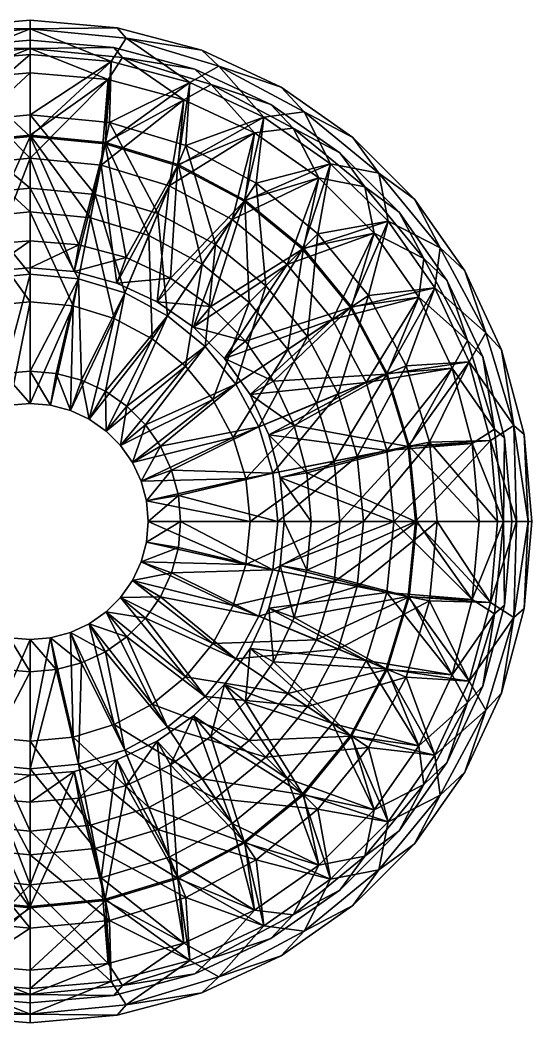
# Model space of a CAD drawing. Extents: x -6.3 to 6.3, y -6.3 to 6.3.
# Drawn here: x -0.13 to 6.35, y -6.35 to 6.35 of the extents above; entities that cross this region are included whole.
import ezdxf

# ---------------------------------------------------------------- set-up
doc = ezdxf.new("R2010")
doc.units = 0
doc.layers.add('Bag', color=131, linetype='CONTINUOUS')

msp = doc.modelspace()

# ---------------------------------------------------------------- meshes
at = {"layer": 'Bag', "color": 131}
mesh = msp.add_polyface(dxfattribs=at)
corners = [(-2.022733, 5.557414, 15.083843), (-1.026969, 5.824229, 15.083843), (-1.005006, 5.052508, 16.561838), (0, 5.914077, 15.083843), (0, 5.151492, 16.561838), (-0.823303, 4.139022, 17.939711), (-1.971391, 4.759358, 16.561838), (0, 4.22011, 17.939711), (-0.951496, 4.783496, 1.738292), (-0.617493, 3.501976), (0, 4.87721, 1.738292), (0, 3.556), (-1.216224, 3.341547), (-1.026969, 5.824229, 3.659793), (-1.866427, 4.505955, 1.738292), (-2.022733, 5.557414, 3.659793), (0, 5.914077, 3.659793), (0, 6.35, 5.718664), (-1.102666, 6.253529, 13.024971), (-1.102666, 6.253529, 5.718664), (0, 6.35, 13.024971), (-1.217329, 6.119928, 4.666407), (0, 6.239824, 4.666407), (-1.217329, 6.119928, 14.077228), (0, 6.239824, 14.077228), (0, 5.681873, 14.980899), (-0.986647, 5.595553, 14.980899), (-0.95444, 4.798293, 16.500487), (-1.943315, 5.339214, 14.980899), (0, 4.892297, 16.500487), (-0.764968, 3.845754, 17.910929), (-1.872201, 4.519893, 16.500487), (-1.500539, 3.622621, 17.910929), (0, 3.921096, 17.910929), (-0.986647, 5.595553, 3.762736), (0, 4.601602, 1.780364), (-0.897728, 4.513183, 1.780364), (-0.558002, 3.164586), (-1.943315, 5.339214, 3.762736), (-1.099049, 3.019613), (-1.760957, 4.251326, 1.780364), (0, 5.681873, 3.762736), (-1.058559, 6.003388, 13.024971), (0, 6.096, 5.718664), (-1.058559, 6.003388, 5.718664), (-2.084955, 5.728366, 13.024971), (0, 6.096, 13.024971), (0, 5.991333, 4.71902), (-1.168851, 5.876211, 4.71902), (-2.084955, 5.728366, 5.718664), (0, 5.991333, 14.024615), (-1.168851, 5.876211, 14.024615)]
mesh.append_faces([[corners[k] for k in face] for face in [(0, 1, 2), (1, 3, 2), (2, 3, 4), (5, 6, 2), (2, 7, 5), (7, 2, 4), (8, 9, 10), (9, 11, 10), (12, 9, 8), (13, 8, 10), (14, 12, 8), (13, 15, 8), (16, 13, 10), (17, 18, 19), (18, 17, 20), (19, 21, 22), (16, 22, 13), (13, 21, 15), (17, 19, 22), (13, 22, 21), (1, 23, 24), (20, 24, 18), (3, 1, 24), (1, 0, 23), (18, 24, 23), (25, 26, 27), (26, 28, 27), (25, 27, 29), (30, 31, 32), (31, 30, 27), (33, 27, 30), (27, 33, 29), (34, 35, 36), (37, 36, 35), (38, 34, 36), (39, 40, 36), (34, 41, 35), (42, 43, 44), (44, 45, 42), (43, 42, 46), (44, 43, 47), (47, 41, 34), (48, 34, 38), (48, 44, 47), (49, 44, 48), (47, 34, 48), (26, 25, 50), (50, 46, 42), (51, 42, 45), (51, 26, 50), (28, 26, 51), (50, 42, 51)]], dxfattribs={"color": 131})
mesh = msp.add_polyface(dxfattribs=at)
corners = [(1.026969, 5.824229, 15.083843), (1.005006, 5.052508, 16.561838), (0, 5.151492, 16.561838), (0, 5.914077, 15.083843), (2.022733, 5.557414, 15.083843), (0.823303, 4.139022, 17.939711), (0, 4.22011, 17.939711), (1.614966, 3.898873, 17.939711), (1.216224, 3.341547), (1.866427, 4.505955, 1.738292), (0.951496, 4.783496, 1.738292), (0, 3.556), (0.617493, 3.501976), (0, 4.87721, 1.738292), (0, 5.914077, 3.659793), (1.026969, 5.824229, 3.659793), (2.022733, 5.557414, 3.659793), (1.102666, 6.253529, 5.718664), (0, 6.35, 13.024971), (0, 6.35, 5.718664), (1.102666, 6.253529, 13.024971), (0, 6.239824, 4.666407), (1.217329, 6.119928, 4.666407), (0, 6.239824, 14.077228), (1.217329, 6.119928, 14.077228), (0.95444, 4.798293, 16.500487), (0.986647, 5.595553, 14.980899), (0, 4.892297, 16.500487), (0, 5.681873, 14.980899), (1.943315, 5.339214, 14.980899), (0.764968, 3.845754, 17.910929), (0, 3.921096, 17.910929), (1.500539, 3.622621, 17.910929), (0.986647, 5.595553, 3.762736), (1.943315, 5.339214, 3.762736), (0.897728, 4.513183, 1.780364), (0, 5.681873, 3.762736), (0, 4.601602, 1.780364), (0.558002, 3.164586), (1.760957, 4.251326, 1.780364), (1.099049, 3.019613), (1.058559, 6.003388, 13.024971), (2.084955, 5.728366, 5.718664), (1.058559, 6.003388, 5.718664), (0, 6.096, 13.024971), (0, 6.096, 5.718664), (1.168851, 5.876211, 4.71902), (0, 5.991333, 4.71902), (1.168851, 5.876211, 14.024615), (0, 5.991333, 14.024615), (2.084955, 5.728366, 13.024971)]
mesh.append_faces([[corners[k] for k in face] for face in [(0, 1, 2), (3, 0, 2), (0, 4, 1), (2, 5, 6), (5, 2, 1), (1, 7, 5), (8, 9, 10), (11, 12, 13), (14, 13, 15), (15, 10, 16), (12, 10, 13), (12, 8, 10), (15, 13, 10), (17, 18, 19), (18, 17, 20), (14, 15, 21), (17, 19, 21), (15, 22, 21), (15, 16, 22), (22, 17, 21), (18, 20, 23), (4, 0, 24), (0, 3, 23), (20, 24, 23), (24, 0, 23), (25, 26, 27), (26, 28, 27), (29, 26, 25), (30, 27, 31), (27, 30, 25), (32, 25, 30), (33, 34, 35), (36, 33, 37), (37, 33, 35), (35, 38, 37), (39, 40, 35), (41, 42, 43), (44, 43, 45), (43, 44, 41), (43, 42, 46), (45, 43, 47), (43, 46, 47), (46, 33, 47), (34, 33, 46), (33, 36, 47), (26, 29, 48), (28, 26, 49), (26, 48, 49), (48, 41, 49), (50, 41, 48), (41, 44, 49)]], dxfattribs={"color": 131})
mesh = msp.add_polyface(dxfattribs=at)
corners = [(2.022733, 5.557414, 15.083843), (1.971391, 4.759358, 16.561838), (1.005006, 5.052508, 16.561838), (2.957038, 5.121741, 15.083843), (2.862016, 4.283309, 16.561838), (1.614966, 3.898873, 17.939711), (2.344568, 3.508893, 17.939711), (1.778, 3.079586), (2.709633, 4.055252, 1.738292), (1.866427, 4.505955, 1.738292), (2.022733, 5.557414, 3.659793), (2.957038, 5.121741, 3.659793), (0.951496, 4.783496, 1.738292), (3.175, 5.499261, 5.718664), (2.171828, 5.967048, 13.024971), (2.171828, 5.967048, 5.718664), (1.102666, 6.253529, 13.024971), (1.102666, 6.253529, 5.718664), (3.175, 5.499261, 13.024971), (1.217329, 6.119928, 4.666407), (2.387877, 5.764846, 4.666407), (3.466661, 5.188224, 4.666407), (2.387877, 5.764846, 14.077228), (3.466661, 5.188224, 14.077228), (1.217329, 6.119928, 14.077228), (1.872201, 4.519893, 16.500487), (1.943315, 5.339214, 14.980899), (0.95444, 4.798293, 16.500487), (2.718014, 4.067796, 16.500487), (2.840936, 4.920646, 14.980899), (1.500539, 3.622621, 17.910929), (2.178444, 3.260273, 17.910929), (2.840936, 4.920646, 3.762736), (3.652238, 4.352567, 3.762736), (2.556513, 3.826092, 1.780364), (1.943315, 5.339214, 3.762736), (1.760957, 4.251326, 1.780364), (0.897728, 4.513183, 1.780364), (2.084955, 5.728366, 13.024971), (3.048, 5.279291, 5.718664), (2.084955, 5.728366, 5.718664), (1.058559, 6.003388, 13.024971), (3.048, 5.279291, 13.024971), (2.292784, 5.53527, 4.71902), (3.328606, 4.981612, 4.71902), (1.168851, 5.876211, 4.71902), (2.292784, 5.53527, 14.024615), (3.328606, 4.981612, 14.024615), (1.168851, 5.876211, 14.024615)]
mesh.append_faces([[corners[k] for k in face] for face in [(0, 1, 2), (3, 4, 1), (0, 3, 1), (5, 2, 1), (1, 6, 5), (6, 1, 4), (7, 8, 9), (10, 9, 11), (10, 12, 9), (11, 9, 8), (13, 14, 15), (15, 16, 17), (16, 15, 14), (14, 13, 18), (15, 17, 19), (13, 15, 20), (11, 21, 20), (10, 20, 19), (21, 13, 20), (10, 11, 20), (20, 15, 19), (3, 0, 22), (18, 23, 22), (14, 22, 24), (23, 3, 22), (14, 18, 22), (22, 0, 24), (16, 14, 24), (25, 26, 27), (28, 29, 25), (29, 26, 25), (27, 30, 25), (25, 31, 28), (32, 33, 34), (35, 32, 36), (36, 32, 34), (37, 35, 36), (38, 39, 40), (40, 41, 38), (39, 38, 42), (40, 39, 43), (44, 32, 43), (43, 35, 45), (39, 44, 43), (32, 35, 43), (40, 43, 45), (26, 29, 46), (47, 42, 46), (46, 38, 48), (29, 47, 46), (42, 38, 46), (26, 46, 48)]], dxfattribs={"color": 131})
mesh = msp.add_polyface(dxfattribs=at)
corners = [(3.801495, 4.530446, 15.083843), (3.642655, 3.642655, 16.561838), (2.862016, 4.283309, 16.561838), (2.957038, 5.121741, 15.083843), (4.530446, 3.801495, 15.083843), (2.957038, 5.121741, 3.659793), (2.709633, 4.055252, 1.738292), (3.801495, 4.530446, 3.659793), (3.448708, 3.448708, 1.738292), (4.530446, 3.801495, 3.659793), (5.499261, 3.175, 5.718664), (4.864382, 4.081701, 13.024971), (4.864382, 4.081701, 5.718664), (4.081701, 4.864382, 5.718664), (3.175, 5.499261, 13.024971), (3.175, 5.499261, 5.718664), (4.081701, 4.864382, 13.024971), (3.466661, 5.188224, 4.666407), (4.412222, 4.412222, 4.666407), (5.188224, 3.466661, 4.666407), (3.466661, 5.188224, 14.077228), (4.412222, 4.412222, 14.077228), (5.188224, 3.466661, 14.077228), (3.459376, 3.459376, 16.500487), (3.652238, 4.352567, 14.980899), (2.718014, 4.067796, 16.500487), (2.840936, 4.920646, 14.980899), (4.352567, 3.652238, 14.980899), (2.556513, 3.826092, 1.780364), (3.652238, 4.352567, 3.762736), (3.253824, 3.253824, 1.780364), (4.352567, 3.652238, 3.762736), (3.048, 5.279291, 13.024971), (3.918433, 4.669807, 5.718664), (3.048, 5.279291, 5.718664), (3.918433, 4.669807, 13.024971), (4.669807, 3.918433, 13.024971), (4.669807, 3.918433, 5.718664), (3.328606, 4.981612, 4.71902), (4.236512, 4.236512, 4.71902), (4.981612, 3.328606, 4.71902), (2.840936, 4.920646, 3.762736), (4.236512, 4.236512, 14.024615), (3.328606, 4.981612, 14.024615), (4.981612, 3.328606, 14.024615)]
mesh.append_faces([[corners[k] for k in face] for face in [(0, 1, 2), (3, 0, 2), (0, 4, 1), (5, 6, 7), (7, 6, 8), (9, 7, 8), (10, 11, 12), (13, 14, 15), (14, 13, 16), (16, 13, 11), (12, 11, 13), (13, 15, 17), (12, 13, 18), (9, 19, 18), (7, 18, 17), (19, 12, 18), (7, 9, 18), (18, 13, 17), (5, 7, 17), (0, 3, 20), (4, 0, 21), (11, 22, 21), (16, 21, 20), (22, 4, 21), (16, 11, 21), (21, 0, 20), (14, 16, 20), (23, 24, 25), (24, 26, 25), (27, 24, 23), (28, 29, 30), (29, 31, 30), (32, 33, 34), (33, 32, 35), (33, 35, 36), (36, 37, 33), (34, 33, 38), (33, 37, 39), (40, 31, 39), (39, 29, 38), (37, 40, 39), (31, 29, 39), (33, 39, 38), (29, 41, 38), (24, 27, 42), (26, 24, 43), (44, 36, 42), (42, 35, 43), (27, 44, 42), (36, 35, 42), (24, 42, 43), (35, 32, 43)]], dxfattribs={"color": 131})
mesh = msp.add_polyface(dxfattribs=at)
corners = [(0, 1.905, 20.32), (-0.3308, 1.876059, 20.32), (0, 3.132899, 19.198274), (-0.611198, 3.072702, 19.198274), (-0.651548, 1.790114, 20.32), (-1.198909, 2.894422, 19.198274), (-0.9525, 1.649778, 20.32), (-1.740546, 2.604911, 19.198274), (-2.215294, 2.215294, 19.198274), (-3.508893, 2.344568, 17.939711), (-2.984068, 2.984068, 17.939711), (-2.344568, 3.508893, 17.939711), (-1.614966, 3.898873, 17.939711), (-0.823303, 4.139022, 17.939711), (0, 4.22011, 17.939711), (-3.642655, 3.642655, 16.561838), (-2.862016, 4.283309, 16.561838), (-0.558002, 3.164586), (0, 3.213405), (0, 3.556), (-1.099049, 3.019613), (-0.617493, 3.501976), (-1.606703, 2.782891), (-1.216224, 3.341547), (-2.065537, 2.461611), (-1.778, 3.079586), (-2.461611, 2.065537), (-2.285753, 2.724054), (-2.724054, 2.285753), (-2.709633, 4.055252, 1.738292), (-3.448708, 3.448708, 1.738292), (-1.866427, 4.505955, 1.738292), (-0.542964, 2.729665, 19.190632), (-0.259753, 1.473131, 20.32), (0, 2.783142, 19.190632), (-1.065062, 2.571288, 19.190632), (-0.511613, 1.405645, 20.32), (-3.260273, 2.178444, 17.910929), (-1.967978, 1.967978, 19.190632), (-2.772634, 2.772634, 17.910929), (-1.546231, 2.314098, 19.190632), (-2.178444, 3.260273, 17.910929), (-1.500539, 3.622621, 17.910929), (-0.764968, 3.845754, 17.910929), (0, 3.921096, 17.910929), (-3.459376, 3.459376, 16.500487), (-2.718014, 4.067796, 16.500487), (-2.556513, 3.826092, 1.780364), (-3.253824, 3.253824, 1.780364), (-1.760957, 4.251326, 1.780364), (-0.897728, 4.513183, 1.780364), (0, 4.601602, 1.780364)]
mesh.append_faces([[corners[k] for k in face] for face in [(0, 1, 2), (1, 3, 2), (4, 5, 3), (1, 4, 3), (5, 6, 7), (8, 9, 10), (10, 7, 8), (7, 10, 11), (11, 5, 7), (5, 11, 12), (12, 3, 5), (3, 12, 13), (13, 2, 3), (2, 13, 14), (15, 11, 10), (11, 15, 16), (17, 18, 19), (20, 17, 21), (22, 20, 23), (17, 19, 21), (24, 22, 25), (20, 21, 23), (26, 24, 27), (22, 23, 25), (24, 25, 27), (26, 27, 28), (27, 25, 29), (28, 27, 30), (27, 29, 30), (25, 23, 31), (32, 33, 34), (35, 36, 32), (37, 38, 39), (40, 39, 38), (39, 40, 41), (35, 41, 40), (41, 35, 42), (32, 42, 35), (42, 32, 43), (34, 43, 32), (43, 34, 44), (41, 45, 39), (45, 41, 46), (42, 46, 41), (22, 24, 47), (24, 26, 48), (20, 22, 49), (24, 48, 47), (17, 20, 50), (22, 47, 49), (18, 17, 51)]], dxfattribs={"color": 131})
mesh = msp.add_polyface(dxfattribs=at)
corners = [(0.611198, 3.072702, 19.198274), (0, 1.905, 20.32), (0, 3.132899, 19.198274), (0.9525, 1.649778, 20.32), (0.651548, 1.790114, 20.32), (1.198909, 2.894422, 19.198274), (0.3308, 1.876059, 20.32), (1.740546, 2.604911, 19.198274), (0, 4.22011, 17.939711), (0.823303, 4.139022, 17.939711), (1.614966, 3.898873, 17.939711), (2.344568, 3.508893, 17.939711), (2.215294, 2.215294, 19.198274), (2.984068, 2.984068, 17.939711), (2.604911, 1.740546, 19.198274), (2.862016, 4.283309, 16.561838), (1.099049, 3.019613), (1.606703, 2.782891), (1.778, 3.079586), (2.065537, 2.461611), (2.285753, 2.724054), (2.461611, 2.065537), (2.724054, 2.285753), (0.558002, 3.164586), (1.216224, 3.341547), (0, 3.213405), (0.617493, 3.501976), (0, 3.556), (3.448708, 3.448708, 1.738292), (2.709633, 4.055252, 1.738292), (1.866427, 4.505955, 1.738292), (0, 1.495856, 20.32), (0.542964, 2.729665, 19.190632), (0, 2.783142, 19.190632), (0.511613, 1.405645, 20.32), (1.065062, 2.571288, 19.190632), (0, 3.921096, 17.910929), (0.764968, 3.845754, 17.910929), (1.500539, 3.622621, 17.910929), (1.546231, 2.314098, 19.190632), (2.178444, 3.260273, 17.910929), (1.967978, 1.967978, 19.190632), (2.772634, 2.772634, 17.910929), (2.314098, 1.546231, 19.190632), (3.260273, 2.178444, 17.910929), (1.872201, 4.519893, 16.500487), (2.718014, 4.067796, 16.500487), (3.459376, 3.459376, 16.500487), (3.253824, 3.253824, 1.780364), (0, 4.601602, 1.780364), (0.897728, 4.513183, 1.780364), (2.556513, 3.826092, 1.780364), (1.760957, 4.251326, 1.780364)]
mesh.append_faces([[corners[k] for k in face] for face in [(0, 1, 2), (3, 4, 5), (4, 6, 0), (7, 3, 5), (6, 1, 0), (5, 4, 0), (8, 0, 2), (0, 8, 9), (9, 5, 0), (5, 9, 10), (10, 7, 5), (7, 10, 11), (11, 12, 7), (12, 11, 13), (13, 14, 12), (15, 13, 11), (16, 17, 18), (17, 19, 20), (19, 21, 22), (19, 22, 20), (23, 16, 24), (17, 20, 18), (25, 23, 26), (16, 18, 24), (23, 24, 26), (25, 26, 27), (20, 22, 28), (20, 28, 29), (24, 18, 30), (18, 20, 29), (31, 32, 33), (34, 35, 32), (32, 36, 33), (36, 32, 37), (35, 37, 32), (37, 35, 38), (39, 38, 35), (38, 39, 40), (41, 40, 39), (40, 41, 42), (42, 43, 44), (40, 45, 38), (42, 46, 40), (46, 42, 47), (21, 19, 48), (23, 25, 49), (16, 23, 50), (51, 17, 52), (17, 16, 52), (48, 19, 51), (19, 17, 51)]], dxfattribs={"color": 131})
mesh = msp.add_polyface(dxfattribs=at)
corners = [(4.530446, 3.801495, 15.083843), (5.121741, 2.957038, 15.083843), (4.283309, 2.862016, 16.561838), (3.642655, 3.642655, 16.561838), (4.759358, 1.971391, 16.561838), (2.604911, 1.740546, 19.198274), (2.984068, 2.984068, 17.939711), (3.508893, 2.344568, 17.939711), (2.862016, 4.283309, 16.561838), (2.724054, 2.285753), (4.055252, 2.709633, 1.738292), (3.448708, 3.448708, 1.738292), (5.121741, 2.957038, 3.659793), (4.505955, 1.866427, 1.738292), (4.530446, 3.801495, 3.659793), (5.967048, 2.171828, 5.718664), (5.499261, 3.175, 13.024971), (5.499261, 3.175, 5.718664), (4.864382, 4.081701, 13.024971), (5.967048, 2.171828, 13.024971), (4.864382, 4.081701, 5.718664), (5.188224, 3.466661, 4.666407), (5.557414, 2.022733, 3.659793), (5.764846, 2.387877, 4.666407), (5.188224, 3.466661, 14.077228), (5.764846, 2.387877, 14.077228), (5.557414, 2.022733, 15.083843), (4.920646, 2.840936, 14.980899), (4.352567, 3.652238, 14.980899), (4.067796, 2.718014, 16.500487), (3.459376, 3.459376, 16.500487), (4.519893, 1.872201, 16.500487), (3.260273, 2.178444, 17.910929), (2.772634, 2.772634, 17.910929), (4.920646, 2.840936, 3.762736), (4.251326, 1.760957, 1.780364), (3.826092, 2.556513, 1.780364), (4.352567, 3.652238, 3.762736), (3.253824, 3.253824, 1.780364), (2.461611, 2.065537), (5.279291, 3.048, 13.024971), (5.728366, 2.084955, 5.718664), (5.279291, 3.048, 5.718664), (4.669807, 3.918433, 13.024971), (4.669807, 3.918433, 5.718664), (5.728366, 2.084955, 13.024971), (4.981612, 3.328606, 4.71902), (5.53527, 2.292784, 4.71902), (5.339214, 1.943315, 3.762736), (4.981612, 3.328606, 14.024615), (5.53527, 2.292784, 14.024615), (5.339214, 1.943315, 14.980899)]
mesh.append_faces([[corners[k] for k in face] for face in [(0, 1, 2), (3, 0, 2), (2, 1, 4), (5, 6, 7), (6, 8, 3), (3, 7, 6), (7, 3, 2), (9, 10, 11), (12, 10, 13), (14, 11, 10), (12, 14, 10), (15, 16, 17), (18, 17, 16), (16, 15, 19), (17, 20, 21), (22, 23, 12), (12, 23, 21), (15, 17, 23), (23, 17, 21), (14, 12, 21), (1, 0, 24), (19, 25, 16), (16, 25, 24), (26, 1, 25), (25, 1, 24), (18, 16, 24), (27, 28, 29), (28, 30, 29), (27, 29, 31), (32, 30, 33), (30, 32, 29), (34, 35, 36), (37, 36, 38), (37, 34, 36), (39, 38, 36), (40, 41, 42), (43, 42, 44), (42, 43, 40), (41, 40, 45), (44, 42, 46), (47, 48, 34), (47, 34, 46), (42, 41, 47), (42, 47, 46), (34, 37, 46), (28, 27, 49), (50, 45, 40), (50, 40, 49), (27, 51, 50), (27, 50, 49), (40, 43, 49)]], dxfattribs={"color": 131})
mesh = msp.add_polyface(dxfattribs=at)
corners = [(5.121741, 2.957038, 15.083843), (5.557414, 2.022733, 15.083843), (4.759358, 1.971391, 16.561838), (5.052508, 1.005006, 16.561838), (2.894422, 1.198909, 19.198274), (3.508893, 2.344568, 17.939711), (3.898873, 1.614966, 17.939711), (3.072702, 0.611198, 19.198274), (4.139022, 0.823303, 17.939711), (3.132899, 0, 19.198274), (4.22011, 0, 17.939711), (4.283309, 2.862016, 16.561838), (5.151492, 0, 16.561838), (3.164586, 0.558002), (3.213405, 0), (3.556, 0), (3.019613, 1.099049), (3.501976, 0.617493), (2.782891, 1.606703), (3.341547, 1.216224), (3.079586, 1.778), (4.783496, 0.951496, 1.738292), (4.87721, 0, 1.738292), (2.724054, 2.285753), (4.055252, 2.709633, 1.738292), (4.505955, 1.866427, 1.738292), (5.557414, 2.022733, 3.659793), (5.121741, 2.957038, 3.659793), (5.339214, 1.943315, 14.980899), (4.920646, 2.840936, 14.980899), (4.519893, 1.872201, 16.500487), (4.798293, 0.95444, 16.500487), (5.681873, 0, 14.980899), (4.892297, 0, 16.500487), (3.260273, 2.178444, 17.910929), (2.571288, 1.065062, 19.190632), (3.622621, 1.500539, 17.910929), (2.729665, 0.542964, 19.190632), (3.845754, 0.764968, 17.910929), (2.783142, 0, 19.190632), (3.921096, 0, 17.910929), (4.067796, 2.718014, 16.500487), (5.595553, 0.986647, 3.762736), (4.601602, 0, 1.780364), (4.513183, 0.897728, 1.780364), (5.339214, 1.943315, 3.762736), (4.251326, 1.760957, 1.780364), (4.920646, 2.840936, 3.762736), (3.826092, 2.556513, 1.780364)]
mesh.append_faces([[corners[k] for k in face] for face in [(0, 1, 2), (2, 1, 3), (4, 5, 6), (6, 7, 4), (7, 6, 8), (8, 9, 7), (9, 8, 10), (11, 6, 5), (6, 11, 2), (2, 8, 6), (8, 2, 3), (3, 10, 8), (10, 3, 12), (13, 14, 15), (16, 13, 17), (18, 16, 19), (13, 15, 17), (16, 17, 19), (18, 19, 20), (21, 17, 22), (17, 15, 22), (19, 17, 21), (23, 20, 24), (20, 19, 25), (26, 25, 21), (24, 20, 25), (26, 27, 25), (25, 19, 21), (28, 29, 30), (28, 30, 31), (32, 31, 33), (34, 35, 36), (36, 37, 38), (39, 38, 37), (38, 39, 40), (36, 41, 34), (41, 36, 30), (38, 30, 36), (30, 38, 31), (40, 31, 38), (31, 40, 33), (42, 43, 44), (45, 44, 46), (13, 44, 43), (45, 42, 44), (47, 45, 46), (16, 18, 46), (13, 16, 44), (18, 48, 46), (14, 13, 43), (16, 46, 44)]], dxfattribs={"color": 131})
mesh = msp.add_polyface(dxfattribs=at)
corners = [(-1.905, 0, 20.32), (-3.511725, 0, 18.793128), (-1.876059, 0.3308, 20.32), (-0.9525, 1.649778, 20.32), (-1.22451, 1.459315, 20.32), (-1.740546, 2.604911, 19.198274), (-0.651548, 1.790114, 20.32), (-1.198909, 2.894422, 19.198274), (-1.459315, 1.22451, 20.32), (-2.215294, 2.215294, 19.198274), (-1.649778, 0.9525, 20.32), (-2.604911, 1.740546, 19.198274), (-1.790114, 0.651548, 20.32), (-2.894422, 1.198909, 19.198274), (-3.072702, 0.611198, 19.198274), (-3.508893, 2.344568, 17.939711), (-0.259753, 1.473131, 20.32), (-0.511613, 1.405645, 20.32), (-0.747928, 1.295449, 20.32), (-1.145892, 0.961518, 20.32), (-1.295449, 0.747928, 20.32), (-1.473131, 0.259753, 20.32), (-1.495856, 0, 20.32), (-1.405645, 0.511613, 20.32), (-0.961518, 1.145892, 20.32), (0, 1.495856, 20.32), (-0.3308, 1.876059, 20.32), (0, 1.905, 20.32), (-2.782891, 1.606703), (-2.724054, 2.285753), (-3.079586, 1.778), (-2.461611, 2.065537), (-3.019613, 1.099049), (-3.179963, 0, 18.779845), (0, 2.783142, 19.190632), (-0.542964, 2.729665, 19.190632), (-1.546231, 2.314098, 19.190632), (-1.065062, 2.571288, 19.190632), (-1.967978, 1.967978, 19.190632), (-2.314098, 1.546231, 19.190632), (-2.571288, 1.065062, 19.190632), (-2.729665, 0.542964, 19.190632), (-3.622621, 1.500539, 17.910929), (-3.260273, 2.178444, 17.910929)]
mesh.append_faces([[corners[k] for k in face] for face in [(0, 1, 2), (3, 4, 5), (6, 3, 7), (4, 8, 9), (8, 10, 11), (5, 4, 9), (10, 12, 13), (9, 8, 11), (12, 2, 14), (11, 10, 13), (2, 1, 14), (13, 12, 14), (15, 9, 11), (16, 17, 6), (17, 18, 3), (19, 20, 10), (21, 22, 0), (20, 23, 12), (23, 21, 2), (24, 19, 8), (21, 0, 2), (18, 24, 4), (23, 2, 12), (20, 12, 10), (19, 10, 8), (24, 8, 4), (25, 16, 26), (18, 4, 3), (17, 3, 6), (16, 6, 26), (25, 26, 27), (28, 29, 30), (28, 31, 29), (32, 28, 30), (33, 22, 21), (16, 25, 34), (17, 16, 35), (24, 18, 36), (18, 17, 37), (19, 24, 38), (18, 37, 36), (20, 19, 39), (24, 36, 38), (23, 20, 40), (19, 38, 39), (21, 23, 41), (20, 39, 40), (33, 21, 41), (23, 40, 41), (39, 42, 40), (38, 43, 39)]], dxfattribs={"color": 131})
mesh = msp.add_polyface(dxfattribs=at)
corners = [(1.876059, 0.3308, 20.32), (3.072702, 0.611198, 19.198274), (3.132899, 0, 19.198274), (1.905, 0, 20.32), (1.790114, 0.651548, 20.32), (2.894422, 1.198909, 19.198274), (1.649778, 0.9525, 20.32), (1.459315, 1.22451, 20.32), (2.604911, 1.740546, 19.198274), (1.22451, 1.459315, 20.32), (2.215294, 2.215294, 19.198274), (0.9525, 1.649778, 20.32), (1.740546, 2.604911, 19.198274), (3.508893, 2.344568, 17.939711), (1.495856, 0, 20.32), (1.473131, 0.259753, 20.32), (0.259753, 1.473131, 20.32), (0, 1.495856, 20.32), (0, 1.905, 20.32), (0.511613, 1.405645, 20.32), (0.3308, 1.876059, 20.32), (0.747928, 1.295449, 20.32), (0.651548, 1.790114, 20.32), (0.961518, 1.145892, 20.32), (1.145892, 0.961518, 20.32), (1.295449, 0.747928, 20.32), (1.405645, 0.511613, 20.32), (2.461611, 2.065537), (2.782891, 1.606703), (3.079586, 1.778), (2.724054, 2.285753), (2.729665, 0.542964, 19.190632), (2.783142, 0, 19.190632), (2.571288, 1.065062, 19.190632), (2.314098, 1.546231, 19.190632), (1.967978, 1.967978, 19.190632), (1.546231, 2.314098, 19.190632), (1.065062, 2.571288, 19.190632), (0.542964, 2.729665, 19.190632), (2.772634, 2.772634, 17.910929), (3.260273, 2.178444, 17.910929), (3.622621, 1.500539, 17.910929), (3.826092, 2.556513, 1.780364)]
mesh.append_faces([[corners[k] for k in face] for face in [(0, 1, 2), (3, 0, 2), (4, 5, 1), (0, 4, 1), (6, 7, 8), (4, 6, 5), (7, 9, 10), (5, 6, 8), (9, 11, 12), (8, 7, 10), (10, 9, 12), (13, 5, 8), (14, 15, 0), (16, 17, 18), (19, 16, 20), (21, 19, 22), (23, 21, 11), (16, 18, 20), (24, 23, 9), (19, 20, 22), (25, 24, 7), (21, 22, 11), (26, 25, 6), (23, 11, 9), (15, 26, 4), (24, 9, 7), (25, 7, 6), (26, 6, 4), (15, 4, 0), (14, 0, 3), (27, 28, 29), (27, 29, 30), (31, 15, 32), (15, 14, 32), (33, 26, 31), (26, 15, 31), (24, 25, 34), (25, 26, 33), (23, 24, 35), (25, 33, 34), (21, 23, 36), (24, 34, 35), (19, 21, 37), (23, 35, 36), (16, 19, 38), (21, 36, 37), (17, 16, 38), (34, 39, 35), (33, 40, 34), (31, 41, 33), (28, 27, 42)]], dxfattribs={"color": 131})
mesh = msp.add_polyface(dxfattribs=at)
corners = [(5.557414, 2.022733, 15.083843), (5.824229, 1.026969, 15.083843), (5.052508, 1.005006, 16.561838), (5.914077, 0, 15.083843), (5.151492, 0, 16.561838), (4.783496, 0.951496, 1.738292), (4.87721, 0, 1.738292), (5.824229, 1.026969, 3.659793), (5.557414, 2.022733, 3.659793), (5.914077, 0, 3.659793), (6.35, 0, 5.718664), (6.253529, 1.102666, 13.024971), (6.253529, 1.102666, 5.718664), (5.967048, 2.171828, 13.024971), (5.967048, 2.171828, 5.718664), (6.35, 0, 13.024971), (5.764846, 2.387877, 4.666407), (6.119928, 1.217329, 4.666407), (6.300934, 0, 5.01432), (6.154685, 0, 4.323582), (5.764846, 2.387877, 14.077228), (6.119928, 1.217329, 14.077228), (6.154685, 0, 14.420053), (6.300934, 0, 13.729315), (5.595553, 0.986647, 14.980899), (5.339214, 1.943315, 14.980899), (4.798293, 0.95444, 16.500487), (5.681873, 0, 14.980899), (5.595553, 0.986647, 3.762736), (5.681873, 0, 3.762736), (4.601602, 0, 1.780364), (6.003388, 1.058559, 13.024971), (6.096, 0, 5.718664), (6.003388, 1.058559, 5.718664), (5.728366, 2.084955, 13.024971), (5.728366, 2.084955, 5.718664), (6.096, 0, 13.024971), (5.876211, 1.168851, 4.71902), (5.991333, 0, 4.71902), (5.53527, 2.292784, 4.71902), (5.339214, 1.943315, 3.762736), (5.876211, 1.168851, 14.024615), (5.991333, 0, 14.024615), (5.53527, 2.292784, 14.024615)]
mesh.append_faces([[corners[k] for k in face] for face in [(0, 1, 2), (1, 3, 2), (2, 3, 4), (5, 6, 7), (7, 8, 5), (9, 7, 6), (10, 11, 12), (12, 13, 14), (13, 12, 11), (11, 10, 15), (14, 16, 17), (10, 12, 18), (18, 12, 17), (19, 18, 17), (9, 19, 7), (7, 17, 8), (12, 14, 17), (7, 19, 17), (8, 17, 16), (0, 20, 21), (3, 1, 22), (22, 1, 21), (23, 22, 21), (15, 23, 11), (11, 21, 13), (1, 0, 21), (11, 23, 21), (13, 21, 20), (24, 25, 26), (27, 24, 26), (28, 29, 30), (31, 32, 33), (34, 33, 35), (33, 34, 31), (32, 31, 36), (37, 33, 38), (39, 35, 37), (38, 29, 28), (37, 28, 40), (33, 32, 38), (35, 33, 37), (38, 28, 37), (37, 40, 39), (41, 24, 42), (43, 25, 41), (42, 36, 31), (41, 31, 34), (24, 27, 42), (25, 24, 41), (42, 31, 41), (41, 34, 43)]], dxfattribs={"color": 131})
mesh = msp.add_polyface(dxfattribs=at)
corners = [(-1.876059, -0.3308, 20.32), (-3.072702, -0.611198, 19.198274), (-3.511725, 0, 18.793128), (-1.905, 0, 20.32), (-1.790114, -0.651548, 20.32), (-1.649778, -0.9525, 20.32), (-2.894422, -1.198909, 19.198274), (-1.459315, -1.22451, 20.32), (-2.604911, -1.740546, 19.198274), (-1.22451, -1.459315, 20.32), (-2.215294, -2.215294, 19.198274), (-0.9525, -1.649778, 20.32), (-1.740546, -2.604911, 19.198274), (-0.651548, -1.790114, 20.32), (-1.198909, -2.894422, 19.198274), (-3.508893, -2.344568, 17.939711), (-1.495856, 0, 20.32), (-1.473131, -0.259753, 20.32), (-1.405645, -0.511613, 20.32), (-1.295449, -0.747928, 20.32), (-0.511613, -1.405645, 20.32), (-0.259753, -1.473131, 20.32), (-0.3308, -1.876059, 20.32), (-0.961518, -1.145892, 20.32), (0, -1.495856, 20.32), (0, -1.905, 20.32), (-0.747928, -1.295449, 20.32), (-1.145892, -0.961518, 20.32), (-2.461611, -2.065537), (-2.782891, -1.606703), (-3.079586, -1.778), (-2.724054, -2.285753), (-2.729665, -0.542964, 19.190632), (-3.179963, 0, 18.779845), (-2.571288, -1.065062, 19.190632), (-2.314098, -1.546231, 19.190632), (-1.967978, -1.967978, 19.190632), (-1.546231, -2.314098, 19.190632), (-1.065062, -2.571288, 19.190632), (-0.542964, -2.729665, 19.190632), (-2.772634, -2.772634, 17.910929), (-3.260273, -2.178444, 17.910929), (-3.622621, -1.500539, 17.910929), (-3.826092, -2.556513, 1.780364)]
mesh.append_faces([[corners[k] for k in face] for face in [(0, 1, 2), (3, 0, 2), (4, 5, 6), (4, 6, 1), (0, 4, 1), (5, 7, 8), (7, 9, 10), (6, 5, 8), (9, 11, 12), (8, 7, 10), (11, 13, 14), (10, 9, 12), (15, 6, 8), (3, 16, 17), (3, 17, 0), (17, 18, 4), (18, 19, 5), (20, 21, 22), (23, 11, 9), (21, 24, 25), (26, 20, 13), (23, 26, 11), (21, 25, 22), (27, 23, 9), (20, 22, 13), (19, 27, 7), (26, 13, 11), (27, 9, 7), (19, 7, 5), (18, 5, 4), (17, 4, 0), (28, 29, 30), (28, 30, 31), (32, 17, 33), (17, 16, 33), (19, 18, 34), (34, 18, 32), (18, 17, 32), (27, 19, 35), (23, 27, 36), (19, 34, 35), (26, 23, 37), (27, 35, 36), (20, 26, 38), (23, 36, 37), (21, 20, 39), (26, 37, 38), (24, 21, 39), (35, 40, 36), (34, 41, 35), (32, 42, 34), (29, 28, 43)]], dxfattribs={"color": 131})
mesh = msp.add_polyface(dxfattribs=at)
corners = [(0.9525, -1.649778, 20.32), (1.22451, -1.459315, 20.32), (1.740546, -2.604911, 19.198274), (0.651548, -1.790114, 20.32), (1.198909, -2.894422, 19.198274), (1.459315, -1.22451, 20.32), (2.215294, -2.215294, 19.198274), (1.649778, -0.9525, 20.32), (2.604911, -1.740546, 19.198274), (1.790114, -0.651548, 20.32), (2.894422, -1.198909, 19.198274), (1.876059, -0.3308, 20.32), (3.072702, -0.611198, 19.198274), (1.905, 0, 20.32), (3.132899, 0, 19.198274), (3.508893, -2.344568, 17.939711), (0.3308, -1.876059, 20.32), (0.259753, -1.473131, 20.32), (1.473131, -0.259753, 20.32), (1.495856, 0, 20.32), (1.405645, -0.511613, 20.32), (1.295449, -0.747928, 20.32), (1.145892, -0.961518, 20.32), (0.961518, -1.145892, 20.32), (0.747928, -1.295449, 20.32), (0.511613, -1.405645, 20.32), (0, -1.495856, 20.32), (0, -1.905, 20.32), (2.782891, -1.606703), (2.461611, -2.065537), (2.724054, -2.285753), (3.019613, -1.099049), (3.079586, -1.778), (0, -2.783142, 19.190632), (1.065062, -2.571288, 19.190632), (0.542964, -2.729665, 19.190632), (1.546231, -2.314098, 19.190632), (1.967978, -1.967978, 19.190632), (2.314098, -1.546231, 19.190632), (2.571288, -1.065062, 19.190632), (2.729665, -0.542964, 19.190632), (2.783142, 0, 19.190632), (3.622621, -1.500539, 17.910929), (3.260273, -2.178444, 17.910929)]
mesh.append_faces([[corners[k] for k in face] for face in [(0, 1, 2), (3, 0, 4), (1, 5, 6), (5, 7, 8), (2, 1, 6), (7, 9, 10), (6, 5, 8), (9, 11, 12), (8, 7, 10), (11, 13, 12), (10, 9, 12), (12, 13, 14), (15, 6, 8), (16, 17, 3), (18, 19, 13), (20, 18, 11), (21, 20, 9), (22, 21, 7), (18, 13, 11), (23, 22, 5), (20, 11, 9), (24, 23, 1), (21, 9, 7), (25, 24, 0), (22, 7, 5), (17, 25, 3), (23, 5, 1), (26, 17, 16), (24, 1, 0), (25, 0, 3), (26, 16, 27), (28, 29, 30), (31, 28, 32), (28, 30, 32), (17, 26, 33), (34, 25, 35), (25, 17, 35), (23, 24, 36), (24, 25, 34), (22, 23, 37), (24, 34, 36), (21, 22, 38), (23, 36, 37), (20, 21, 39), (22, 37, 38), (18, 20, 40), (21, 38, 39), (19, 18, 40), (20, 39, 40), (19, 40, 41), (38, 42, 39), (37, 43, 38)]], dxfattribs={"color": 131})
mesh = msp.add_polyface(dxfattribs=at)
corners = [(5.557414, -2.022733, 15.083843), (4.759358, -1.971391, 16.561838), (5.052508, -1.005006, 16.561838), (5.121741, -2.957038, 15.083843), (4.22011, 0, 17.939711), (3.072702, -0.611198, 19.198274), (3.132899, 0, 19.198274), (4.139022, -0.823303, 17.939711), (2.894422, -1.198909, 19.198274), (3.898873, -1.614966, 17.939711), (2.604911, -1.740546, 19.198274), (3.508893, -2.344568, 17.939711), (5.151492, 0, 16.561838), (3.164586, -0.558002), (3.019613, -1.099049), (3.341547, -1.216224), (3.213405, 0), (3.501976, -0.617493), (3.079586, -1.778), (3.556, 0), (5.121741, -2.957038, 3.659793), (5.557414, -2.022733, 3.659793), (4.505955, -1.866427, 1.738292), (4.783496, -0.951496, 1.738292), (4.87721, 0, 1.738292), (4.055252, -2.709633, 1.738292), (2.724054, -2.285753), (4.798293, -0.95444, 16.500487), (5.595553, -0.986647, 14.980899), (4.892297, 0, 16.500487), (4.519893, -1.872201, 16.500487), (5.339214, -1.943315, 14.980899), (4.920646, -2.840936, 14.980899), (2.729665, -0.542964, 19.190632), (3.921096, 0, 17.910929), (2.783142, 0, 19.190632), (3.845754, -0.764968, 17.910929), (2.571288, -1.065062, 19.190632), (3.622621, -1.500539, 17.910929), (2.314098, -1.546231, 19.190632), (3.260273, -2.178444, 17.910929), (4.067796, -2.718014, 16.500487), (5.339214, -1.943315, 3.762736), (4.920646, -2.840936, 3.762736), (4.251326, -1.760957, 1.780364), (4.513183, -0.897728, 1.780364), (4.601602, 0, 1.780364), (5.595553, -0.986647, 3.762736), (3.826092, -2.556513, 1.780364), (2.782891, -1.606703), (2.461611, -2.065537)]
mesh.append_faces([[corners[k] for k in face] for face in [(0, 1, 2), (0, 3, 1), (4, 5, 6), (5, 4, 7), (7, 8, 5), (8, 7, 9), (9, 10, 8), (10, 9, 11), (12, 7, 4), (7, 12, 2), (2, 9, 7), (9, 2, 1), (1, 11, 9), (13, 14, 15), (16, 13, 17), (14, 18, 15), (13, 15, 17), (16, 17, 19), (20, 21, 22), (21, 23, 22), (19, 17, 24), (17, 23, 24), (15, 22, 23), (17, 15, 23), (18, 25, 22), (15, 18, 22), (18, 26, 25), (27, 28, 29), (30, 31, 27), (32, 31, 30), (33, 34, 35), (34, 33, 36), (37, 36, 33), (36, 37, 38), (38, 39, 40), (36, 29, 34), (29, 36, 27), (38, 27, 36), (27, 38, 30), (40, 30, 38), (30, 40, 41), (42, 43, 44), (45, 42, 44), (46, 47, 45), (13, 16, 46), (45, 13, 46), (44, 14, 45), (14, 13, 45), (48, 49, 44), (49, 14, 44), (50, 49, 48)]], dxfattribs={"color": 131})
mesh = msp.add_polyface(dxfattribs=at)
corners = [(5.824229, -1.026969, 15.083843), (5.052508, -1.005006, 16.561838), (5.151492, 0, 16.561838), (5.914077, 0, 15.083843), (5.557414, -2.022733, 15.083843), (5.557414, -2.022733, 3.659793), (5.824229, -1.026969, 3.659793), (4.783496, -0.951496, 1.738292), (5.914077, 0, 3.659793), (4.87721, 0, 1.738292), (5.967048, -2.171828, 5.718664), (6.253529, -1.102666, 13.024971), (6.253529, -1.102666, 5.718664), (6.35, 0, 13.024971), (6.35, 0, 5.718664), (5.967048, -2.171828, 13.024971), (6.119928, -1.217329, 4.666407), (6.300934, 0, 5.01432), (5.764846, -2.387877, 4.666407), (6.154685, 0, 4.323582), (6.154685, 0, 14.420053), (6.119928, -1.217329, 14.077228), (5.764846, -2.387877, 14.077228), (6.300934, 0, 13.729315), (5.595553, -0.986647, 14.980899), (5.681873, 0, 14.980899), (4.892297, 0, 16.500487), (5.339214, -1.943315, 14.980899), (4.798293, -0.95444, 16.500487), (5.595553, -0.986647, 3.762736), (5.339214, -1.943315, 3.762736), (4.513183, -0.897728, 1.780364), (5.681873, 0, 3.762736), (4.601602, 0, 1.780364), (6.003388, -1.058559, 13.024971), (5.728366, -2.084955, 5.718664), (6.003388, -1.058559, 5.718664), (6.096, 0, 13.024971), (6.096, 0, 5.718664), (5.728366, -2.084955, 13.024971), (5.876211, -1.168851, 4.71902), (5.991333, 0, 4.71902), (5.53527, -2.292784, 4.71902), (5.876211, -1.168851, 14.024615), (5.991333, 0, 14.024615), (5.53527, -2.292784, 14.024615)]
mesh.append_faces([[corners[k] for k in face] for face in [(0, 1, 2), (3, 0, 2), (0, 4, 1), (5, 6, 7), (6, 8, 9), (6, 9, 7), (10, 11, 12), (12, 13, 14), (13, 12, 11), (11, 10, 15), (10, 12, 16), (16, 12, 17), (12, 14, 17), (5, 18, 16), (6, 5, 16), (8, 6, 19), (18, 10, 16), (19, 6, 16), (17, 19, 16), (3, 20, 0), (21, 15, 22), (13, 11, 23), (21, 11, 15), (23, 11, 21), (0, 20, 21), (4, 0, 21), (20, 23, 21), (22, 4, 21), (24, 25, 26), (27, 24, 28), (29, 30, 31), (32, 29, 33), (34, 35, 36), (37, 36, 38), (36, 37, 34), (35, 34, 39), (36, 35, 40), (38, 36, 41), (29, 32, 41), (42, 30, 40), (40, 29, 41), (35, 42, 40), (30, 29, 40), (36, 40, 41), (24, 27, 43), (25, 24, 44), (34, 37, 44), (45, 39, 43), (43, 34, 44), (27, 45, 43), (39, 34, 43), (24, 43, 44)]], dxfattribs={"color": 131})
mesh = msp.add_polyface(dxfattribs=at)
corners = [(-0.651548, -1.790114, 20.32), (-0.3308, -1.876059, 20.32), (-0.611198, -3.072702, 19.198274), (-1.740546, -2.604911, 19.198274), (-0.9525, -1.649778, 20.32), (-1.198909, -2.894422, 19.198274), (0, -1.905, 20.32), (0, -3.132899, 19.198274), (0, -4.22011, 17.939711), (-0.823303, -4.139022, 17.939711), (-1.614966, -3.898873, 17.939711), (-2.344568, -3.508893, 17.939711), (-2.215294, -2.215294, 19.198274), (-2.984068, -2.984068, 17.939711), (-2.604911, -1.740546, 19.198274), (-2.862016, -4.283309, 16.561838), (0, -3.556), (0, -3.213405), (-0.617493, -3.501976), (-2.065537, -2.461611), (-2.461611, -2.065537), (-2.724054, -2.285753), (-1.606703, -2.782891), (-2.285753, -2.724054), (-1.099049, -3.019613), (-1.778, -3.079586), (-0.558002, -3.164586), (-1.216224, -3.341547), (-3.448708, -3.448708, 1.738292), (-0.951496, -4.783496, 1.738292), (-1.866427, -4.505955, 1.738292), (-2.709633, -4.055252, 1.738292), (-0.511613, -1.405645, 20.32), (-1.065062, -2.571288, 19.190632), (-0.542964, -2.729665, 19.190632), (0, -1.495856, 20.32), (0, -2.783142, 19.190632), (0, -3.921096, 17.910929), (-0.764968, -3.845754, 17.910929), (-1.500539, -3.622621, 17.910929), (-1.546231, -2.314098, 19.190632), (-2.178444, -3.260273, 17.910929), (-1.967978, -1.967978, 19.190632), (-2.772634, -2.772634, 17.910929), (-2.314098, -1.546231, 19.190632), (-3.260273, -2.178444, 17.910929), (-1.872201, -4.519893, 16.500487), (-2.718014, -4.067796, 16.500487), (-3.459376, -3.459376, 16.500487), (-3.253824, -3.253824, 1.780364), (0, -4.601602, 1.780364), (-0.897728, -4.513183, 1.780364), (-2.556513, -3.826092, 1.780364), (-1.760957, -4.251326, 1.780364)]
mesh.append_faces([[corners[k] for k in face] for face in [(0, 1, 2), (3, 4, 5), (1, 6, 2), (5, 0, 2), (2, 6, 7), (8, 2, 7), (2, 8, 9), (9, 5, 2), (5, 9, 10), (10, 3, 5), (3, 10, 11), (11, 12, 3), (12, 11, 13), (13, 14, 12), (15, 13, 11), (16, 17, 18), (19, 20, 21), (22, 19, 23), (24, 22, 25), (19, 21, 23), (26, 24, 27), (22, 23, 25), (17, 26, 18), (24, 25, 27), (26, 27, 18), (23, 21, 28), (18, 27, 29), (27, 25, 30), (23, 28, 31), (25, 23, 31), (32, 33, 34), (35, 34, 36), (34, 37, 36), (37, 34, 38), (33, 38, 34), (38, 33, 39), (40, 39, 33), (39, 40, 41), (42, 41, 40), (41, 42, 43), (43, 44, 45), (41, 46, 39), (43, 47, 41), (47, 43, 48), (20, 19, 49), (26, 17, 50), (24, 26, 51), (52, 22, 53), (22, 24, 53), (49, 19, 52), (19, 22, 52)]], dxfattribs={"color": 131})
mesh = msp.add_polyface(dxfattribs=at)
corners = [(0.3308, -1.876059, 20.32), (0.611198, -3.072702, 19.198274), (0, -3.132899, 19.198274), (0, -1.905, 20.32), (0.651548, -1.790114, 20.32), (1.198909, -2.894422, 19.198274), (0.9525, -1.649778, 20.32), (1.740546, -2.604911, 19.198274), (2.215294, -2.215294, 19.198274), (3.508893, -2.344568, 17.939711), (2.984068, -2.984068, 17.939711), (2.344568, -3.508893, 17.939711), (1.614966, -3.898873, 17.939711), (0.823303, -4.139022, 17.939711), (0, -4.22011, 17.939711), (3.642655, -3.642655, 16.561838), (2.862016, -4.283309, 16.561838), (0.558002, -3.164586), (0, -3.213405), (0, -3.556), (1.099049, -3.019613), (0.617493, -3.501976), (1.606703, -2.782891), (1.216224, -3.341547), (2.065537, -2.461611), (1.778, -3.079586), (2.461611, -2.065537), (2.285753, -2.724054), (2.724054, -2.285753), (2.709633, -4.055252, 1.738292), (3.448708, -3.448708, 1.738292), (1.866427, -4.505955, 1.738292), (0.951496, -4.783496, 1.738292), (0.542964, -2.729665, 19.190632), (0.259753, -1.473131, 20.32), (0, -2.783142, 19.190632), (3.260273, -2.178444, 17.910929), (1.967978, -1.967978, 19.190632), (2.772634, -2.772634, 17.910929), (1.546231, -2.314098, 19.190632), (2.178444, -3.260273, 17.910929), (1.065062, -2.571288, 19.190632), (1.500539, -3.622621, 17.910929), (0.764968, -3.845754, 17.910929), (0, -3.921096, 17.910929), (3.459376, -3.459376, 16.500487), (2.718014, -4.067796, 16.500487), (2.556513, -3.826092, 1.780364), (3.253824, -3.253824, 1.780364), (1.760957, -4.251326, 1.780364), (0.897728, -4.513183, 1.780364), (0, -4.601602, 1.780364)]
mesh.append_faces([[corners[k] for k in face] for face in [(0, 1, 2), (3, 0, 2), (4, 5, 1), (0, 4, 1), (5, 6, 7), (8, 9, 10), (10, 7, 8), (7, 10, 11), (11, 5, 7), (5, 11, 12), (12, 1, 5), (1, 12, 13), (13, 2, 1), (2, 13, 14), (15, 11, 10), (11, 15, 16), (17, 18, 19), (20, 17, 21), (22, 20, 23), (17, 19, 21), (24, 22, 25), (20, 21, 23), (26, 24, 27), (22, 23, 25), (24, 25, 27), (26, 27, 28), (27, 29, 30), (25, 29, 27), (28, 27, 30), (25, 23, 31), (23, 21, 32), (33, 34, 35), (36, 37, 38), (39, 38, 37), (38, 39, 40), (41, 40, 39), (40, 41, 42), (33, 42, 41), (42, 33, 43), (35, 43, 33), (43, 35, 44), (40, 45, 38), (45, 40, 46), (42, 46, 40), (22, 24, 47), (24, 26, 48), (20, 22, 49), (24, 48, 47), (17, 20, 50), (22, 47, 49), (18, 17, 51)]], dxfattribs={"color": 131})
mesh = msp.add_polyface(dxfattribs=at)
corners = [(5.121741, -2.957038, 15.083843), (4.283309, -2.862016, 16.561838), (4.759358, -1.971391, 16.561838), (4.530446, -3.801495, 15.083843), (3.642655, -3.642655, 16.561838), (3.508893, -2.344568, 17.939711), (2.984068, -2.984068, 17.939711), (4.530446, -3.801495, 3.659793), (5.121741, -2.957038, 3.659793), (4.055252, -2.709633, 1.738292), (4.505955, -1.866427, 1.738292), (2.724054, -2.285753), (3.448708, -3.448708, 1.738292), (4.864382, -4.081701, 5.718664), (5.499261, -3.175, 13.024971), (5.499261, -3.175, 5.718664), (5.967048, -2.171828, 13.024971), (5.967048, -2.171828, 5.718664), (5.188224, -3.466661, 4.666407), (5.764846, -2.387877, 4.666407), (5.557414, -2.022733, 3.659793), (5.764846, -2.387877, 14.077228), (5.188224, -3.466661, 14.077228), (4.864382, -4.081701, 13.024971), (5.557414, -2.022733, 15.083843), (4.067796, -2.718014, 16.500487), (4.920646, -2.840936, 14.980899), (4.519893, -1.872201, 16.500487), (3.459376, -3.459376, 16.500487), (4.352567, -3.652238, 14.980899), (2.772634, -2.772634, 17.910929), (3.260273, -2.178444, 17.910929), (4.920646, -2.840936, 3.762736), (4.352567, -3.652238, 3.762736), (3.826092, -2.556513, 1.780364), (4.251326, -1.760957, 1.780364), (3.253824, -3.253824, 1.780364), (2.461611, -2.065537), (5.279291, -3.048, 13.024971), (4.669807, -3.918433, 5.718664), (5.279291, -3.048, 5.718664), (5.728366, -2.084955, 13.024971), (5.728366, -2.084955, 5.718664), (4.669807, -3.918433, 13.024971), (5.53527, -2.292784, 4.71902), (4.981612, -3.328606, 4.71902), (5.339214, -1.943315, 3.762736), (5.339214, -1.943315, 14.980899), (5.53527, -2.292784, 14.024615), (4.981612, -3.328606, 14.024615), (4.236512, -4.236512, 14.024615)]
mesh.append_faces([[corners[k] for k in face] for face in [(0, 1, 2), (3, 4, 1), (0, 3, 1), (5, 2, 1), (1, 6, 5), (6, 1, 4), (7, 8, 9), (8, 10, 9), (11, 12, 9), (7, 9, 12), (13, 14, 15), (15, 16, 17), (16, 15, 14), (13, 15, 18), (15, 17, 19), (8, 18, 19), (8, 7, 18), (18, 15, 19), (20, 8, 19), (16, 14, 21), (21, 14, 22), (14, 23, 22), (3, 0, 22), (0, 24, 21), (22, 0, 21), (25, 26, 27), (28, 29, 25), (29, 26, 25), (30, 25, 31), (25, 30, 28), (32, 33, 34), (35, 32, 34), (36, 37, 34), (34, 33, 36), (38, 39, 40), (41, 40, 42), (40, 41, 38), (39, 38, 43), (42, 40, 44), (40, 39, 45), (45, 32, 44), (33, 32, 45), (40, 45, 44), (32, 46, 44), (47, 26, 48), (26, 29, 49), (49, 38, 48), (29, 50, 49), (43, 38, 49), (26, 49, 48), (38, 41, 48)]], dxfattribs={"color": 131})
mesh = msp.add_polyface(dxfattribs=at)
corners = [(-1.026969, -5.824229, 15.083843), (-1.005006, -5.052508, 16.561838), (0, -5.151492, 16.561838), (0, -5.914077, 15.083843), (-2.022733, -5.557414, 15.083843), (-0.823303, -4.139022, 17.939711), (0, -4.22011, 17.939711), (-1.614966, -3.898873, 17.939711), (-1.026969, -5.824229, 3.659793), (0, -5.914077, 3.659793), (0, -4.87721, 1.738292), (-2.022733, -5.557414, 3.659793), (-0.951496, -4.783496, 1.738292), (0, -3.556), (-0.617493, -3.501976), (-1.216224, -3.341547), (-1.866427, -4.505955, 1.738292), (-1.102666, -6.253529, 5.718664), (0, -6.35, 13.024971), (0, -6.35, 5.718664), (-1.102666, -6.253529, 13.024971), (-1.217329, -6.119928, 4.666407), (0, -6.239824, 4.666407), (0, -6.239824, 14.077228), (-1.217329, -6.119928, 14.077228), (-0.95444, -4.798293, 16.500487), (-0.986647, -5.595553, 14.980899), (0, -4.892297, 16.500487), (0, -5.681873, 14.980899), (-1.943315, -5.339214, 14.980899), (-0.764968, -3.845754, 17.910929), (0, -3.921096, 17.910929), (-1.500539, -3.622621, 17.910929), (-1.872201, -4.519893, 16.500487), (0, -5.681873, 3.762736), (-0.986647, -5.595553, 3.762736), (0, -4.601602, 1.780364), (-1.943315, -5.339214, 3.762736), (-0.897728, -4.513183, 1.780364), (-0.558002, -3.164586), (-1.760957, -4.251326, 1.780364), (-1.099049, -3.019613), (-1.058559, -6.003388, 13.024971), (-2.084955, -5.728366, 5.718664), (-1.058559, -6.003388, 5.718664), (0, -6.096, 13.024971), (0, -6.096, 5.718664), (0, -5.991333, 4.71902), (-1.168851, -5.876211, 4.71902), (0, -5.991333, 14.024615), (-1.168851, -5.876211, 14.024615), (-2.084955, -5.728366, 13.024971)]
mesh.append_faces([[corners[k] for k in face] for face in [(0, 1, 2), (3, 0, 2), (0, 4, 1), (2, 5, 6), (5, 2, 1), (1, 7, 5), (8, 9, 10), (11, 8, 12), (8, 10, 12), (13, 14, 10), (14, 12, 10), (15, 16, 12), (17, 18, 19), (18, 17, 20), (21, 17, 22), (17, 19, 22), (8, 21, 22), (8, 11, 21), (9, 8, 22), (23, 20, 24), (18, 20, 23), (4, 0, 24), (0, 3, 23), (24, 0, 23), (25, 26, 27), (26, 28, 27), (29, 26, 25), (30, 27, 31), (27, 30, 25), (32, 25, 30), (25, 32, 33), (34, 35, 36), (35, 37, 38), (36, 35, 38), (38, 39, 36), (40, 41, 38), (42, 43, 44), (45, 44, 46), (44, 45, 42), (46, 44, 47), (44, 43, 48), (35, 34, 47), (48, 35, 47), (37, 35, 48), (44, 48, 47), (42, 45, 49), (28, 26, 49), (26, 29, 50), (50, 42, 49), (51, 42, 50), (26, 50, 49)]], dxfattribs={"color": 131})
mesh = msp.add_polyface(dxfattribs=at)
corners = [(2.022733, -5.557414, 15.083843), (1.026969, -5.824229, 15.083843), (1.005006, -5.052508, 16.561838), (0, -5.914077, 15.083843), (0, -5.151492, 16.561838), (0.823303, -4.139022, 17.939711), (1.971391, -4.759358, 16.561838), (0, -4.22011, 17.939711), (0, -4.87721, 1.738292), (1.026969, -5.824229, 3.659793), (0.951496, -4.783496, 1.738292), (0.617493, -3.501976), (2.022733, -5.557414, 3.659793), (0, -3.556), (1.866427, -4.505955, 1.738292), (1.216224, -3.341547), (0, -5.914077, 3.659793), (0, -6.35, 5.718664), (1.102666, -6.253529, 13.024971), (1.102666, -6.253529, 5.718664), (0, -6.35, 13.024971), (0, -6.239824, 4.666407), (1.217329, -6.119928, 4.666407), (1.217329, -6.119928, 14.077228), (0, -6.239824, 14.077228), (0.986647, -5.595553, 14.980899), (1.943315, -5.339214, 14.980899), (0.95444, -4.798293, 16.500487), (0, -5.681873, 14.980899), (0, -4.892297, 16.500487), (0.764968, -3.845754, 17.910929), (1.872201, -4.519893, 16.500487), (1.500539, -3.622621, 17.910929), (0, -3.921096, 17.910929), (0.986647, -5.595553, 3.762736), (0, -4.601602, 1.780364), (0.897728, -4.513183, 1.780364), (0.558002, -3.164586), (1.943315, -5.339214, 3.762736), (1.099049, -3.019613), (1.760957, -4.251326, 1.780364), (0, -5.681873, 3.762736), (1.058559, -6.003388, 13.024971), (0, -6.096, 5.718664), (1.058559, -6.003388, 5.718664), (2.084955, -5.728366, 13.024971), (0, -6.096, 13.024971), (1.168851, -5.876211, 4.71902), (0, -5.991333, 4.71902), (2.084955, -5.728366, 5.718664), (1.168851, -5.876211, 14.024615), (0, -5.991333, 14.024615)]
mesh.append_faces([[corners[k] for k in face] for face in [(0, 1, 2), (1, 3, 2), (2, 3, 4), (5, 6, 2), (2, 7, 5), (7, 2, 4), (8, 9, 10), (10, 11, 8), (9, 12, 10), (11, 13, 8), (14, 15, 10), (16, 9, 8), (17, 18, 19), (18, 17, 20), (17, 19, 21), (16, 21, 9), (9, 22, 12), (19, 22, 21), (9, 21, 22), (1, 23, 24), (18, 20, 24), (18, 24, 23), (3, 1, 24), (1, 0, 23), (25, 26, 27), (28, 25, 27), (28, 27, 29), (30, 31, 32), (31, 30, 27), (33, 27, 30), (27, 33, 29), (34, 35, 36), (37, 36, 35), (38, 34, 36), (39, 40, 36), (34, 41, 35), (42, 43, 44), (44, 45, 42), (43, 42, 46), (47, 44, 48), (48, 41, 34), (47, 34, 38), (44, 43, 48), (49, 44, 47), (48, 34, 47), (50, 25, 51), (51, 46, 42), (50, 42, 45), (25, 28, 51), (26, 25, 50), (51, 42, 50)]], dxfattribs={"color": 131})
mesh = msp.add_polyface(dxfattribs=at)
corners = [(2.957038, -5.121741, 15.083843), (2.022733, -5.557414, 15.083843), (1.971391, -4.759358, 16.561838), (2.862016, -4.283309, 16.561838), (1.005006, -5.052508, 16.561838), (1.614966, -3.898873, 17.939711), (2.344568, -3.508893, 17.939711), (0.823303, -4.139022, 17.939711), (1.866427, -4.505955, 1.738292), (2.957038, -5.121741, 3.659793), (2.709633, -4.055252, 1.738292), (0.951496, -4.783496, 1.738292), (2.022733, -5.557414, 3.659793), (1.778, -3.079586), (1.102666, -6.253529, 5.718664), (2.171828, -5.967048, 13.024971), (2.171828, -5.967048, 5.718664), (3.175, -5.499261, 13.024971), (3.175, -5.499261, 5.718664), (1.102666, -6.253529, 13.024971), (2.387877, -5.764846, 4.666407), (1.217329, -6.119928, 4.666407), (3.466661, -5.188224, 4.666407), (1.217329, -6.119928, 14.077228), (2.387877, -5.764846, 14.077228), (3.466661, -5.188224, 14.077228), (1.943315, -5.339214, 14.980899), (2.840936, -4.920646, 14.980899), (1.872201, -4.519893, 16.500487), (2.718014, -4.067796, 16.500487), (0.95444, -4.798293, 16.500487), (1.500539, -3.622621, 17.910929), (2.840936, -4.920646, 3.762736), (1.760957, -4.251326, 1.780364), (2.556513, -3.826092, 1.780364), (1.943315, -5.339214, 3.762736), (0.897728, -4.513183, 1.780364), (3.652238, -4.352567, 3.762736), (2.084955, -5.728366, 13.024971), (1.058559, -6.003388, 5.718664), (2.084955, -5.728366, 5.718664), (3.048, -5.279291, 13.024971), (3.048, -5.279291, 5.718664), (2.292784, -5.53527, 4.71902), (1.168851, -5.876211, 4.71902), (3.328606, -4.981612, 4.71902), (2.292784, -5.53527, 14.024615), (1.168851, -5.876211, 14.024615), (3.328606, -4.981612, 14.024615)]
mesh.append_faces([[corners[k] for k in face] for face in [(0, 1, 2), (3, 0, 2), (2, 1, 4), (3, 5, 6), (5, 3, 2), (2, 7, 5), (8, 9, 10), (11, 12, 8), (12, 9, 8), (10, 13, 8), (14, 15, 16), (16, 17, 18), (17, 16, 15), (15, 14, 19), (16, 20, 21), (12, 20, 9), (9, 20, 22), (14, 16, 21), (16, 18, 20), (12, 21, 20), (20, 18, 22), (15, 23, 24), (15, 19, 23), (17, 15, 24), (25, 17, 24), (1, 24, 23), (1, 0, 24), (24, 0, 25), (26, 27, 28), (27, 29, 28), (26, 28, 30), (29, 31, 28), (32, 33, 34), (35, 36, 33), (32, 35, 33), (37, 32, 34), (38, 39, 40), (41, 40, 42), (40, 41, 38), (43, 40, 44), (43, 35, 32), (43, 32, 45), (42, 40, 43), (44, 35, 43), (42, 43, 45), (46, 26, 47), (46, 38, 41), (46, 41, 48), (27, 26, 46), (47, 38, 46), (27, 46, 48)]], dxfattribs={"color": 131})
mesh = msp.add_polyface(dxfattribs=at)
corners = [(3.801495, -4.530446, 15.083843), (2.957038, -5.121741, 15.083843), (2.862016, -4.283309, 16.561838), (4.530446, -3.801495, 15.083843), (3.642655, -3.642655, 16.561838), (3.801495, -4.530446, 3.659793), (3.448708, -3.448708, 1.738292), (2.709633, -4.055252, 1.738292), (4.530446, -3.801495, 3.659793), (2.957038, -5.121741, 3.659793), (3.175, -5.499261, 5.718664), (4.081701, -4.864382, 13.024971), (4.081701, -4.864382, 5.718664), (4.864382, -4.081701, 13.024971), (4.864382, -4.081701, 5.718664), (5.499261, -3.175, 13.024971), (3.175, -5.499261, 13.024971), (3.466661, -5.188224, 4.666407), (4.412222, -4.412222, 4.666407), (5.188224, -3.466661, 4.666407), (4.412222, -4.412222, 14.077228), (3.466661, -5.188224, 14.077228), (5.188224, -3.466661, 14.077228), (2.840936, -4.920646, 14.980899), (3.652238, -4.352567, 14.980899), (2.718014, -4.067796, 16.500487), (4.352567, -3.652238, 14.980899), (3.459376, -3.459376, 16.500487), (3.652238, -4.352567, 3.762736), (2.556513, -3.826092, 1.780364), (3.253824, -3.253824, 1.780364), (4.352567, -3.652238, 3.762736), (3.918433, -4.669807, 13.024971), (3.048, -5.279291, 5.718664), (3.918433, -4.669807, 5.718664), (3.048, -5.279291, 13.024971), (4.669807, -3.918433, 5.718664), (4.669807, -3.918433, 13.024971), (3.328606, -4.981612, 4.71902), (4.236512, -4.236512, 4.71902), (4.981612, -3.328606, 4.71902), (2.840936, -4.920646, 3.762736), (4.236512, -4.236512, 14.024615), (3.328606, -4.981612, 14.024615), (4.981612, -3.328606, 14.024615)]
mesh.append_faces([[corners[k] for k in face] for face in [(0, 1, 2), (3, 0, 4), (4, 0, 2), (5, 6, 7), (5, 8, 6), (9, 5, 7), (10, 11, 12), (12, 13, 14), (15, 14, 13), (13, 12, 11), (11, 10, 16), (10, 12, 17), (12, 14, 18), (5, 17, 18), (8, 18, 19), (5, 9, 17), (17, 12, 18), (8, 5, 18), (18, 14, 19), (13, 11, 20), (20, 11, 21), (22, 13, 20), (11, 16, 21), (1, 0, 21), (0, 3, 20), (21, 0, 20), (20, 3, 22), (23, 24, 25), (24, 26, 27), (24, 27, 25), (28, 29, 30), (31, 28, 30), (32, 33, 34), (33, 32, 35), (36, 37, 32), (32, 34, 36), (34, 33, 38), (36, 34, 39), (38, 28, 39), (39, 31, 40), (41, 28, 38), (34, 38, 39), (28, 31, 39), (36, 39, 40), (26, 24, 42), (24, 23, 43), (43, 32, 42), (42, 37, 44), (35, 32, 43), (24, 43, 42), (32, 37, 42)]], dxfattribs={"color": 131})

doc.saveas('drawing.dxf')
